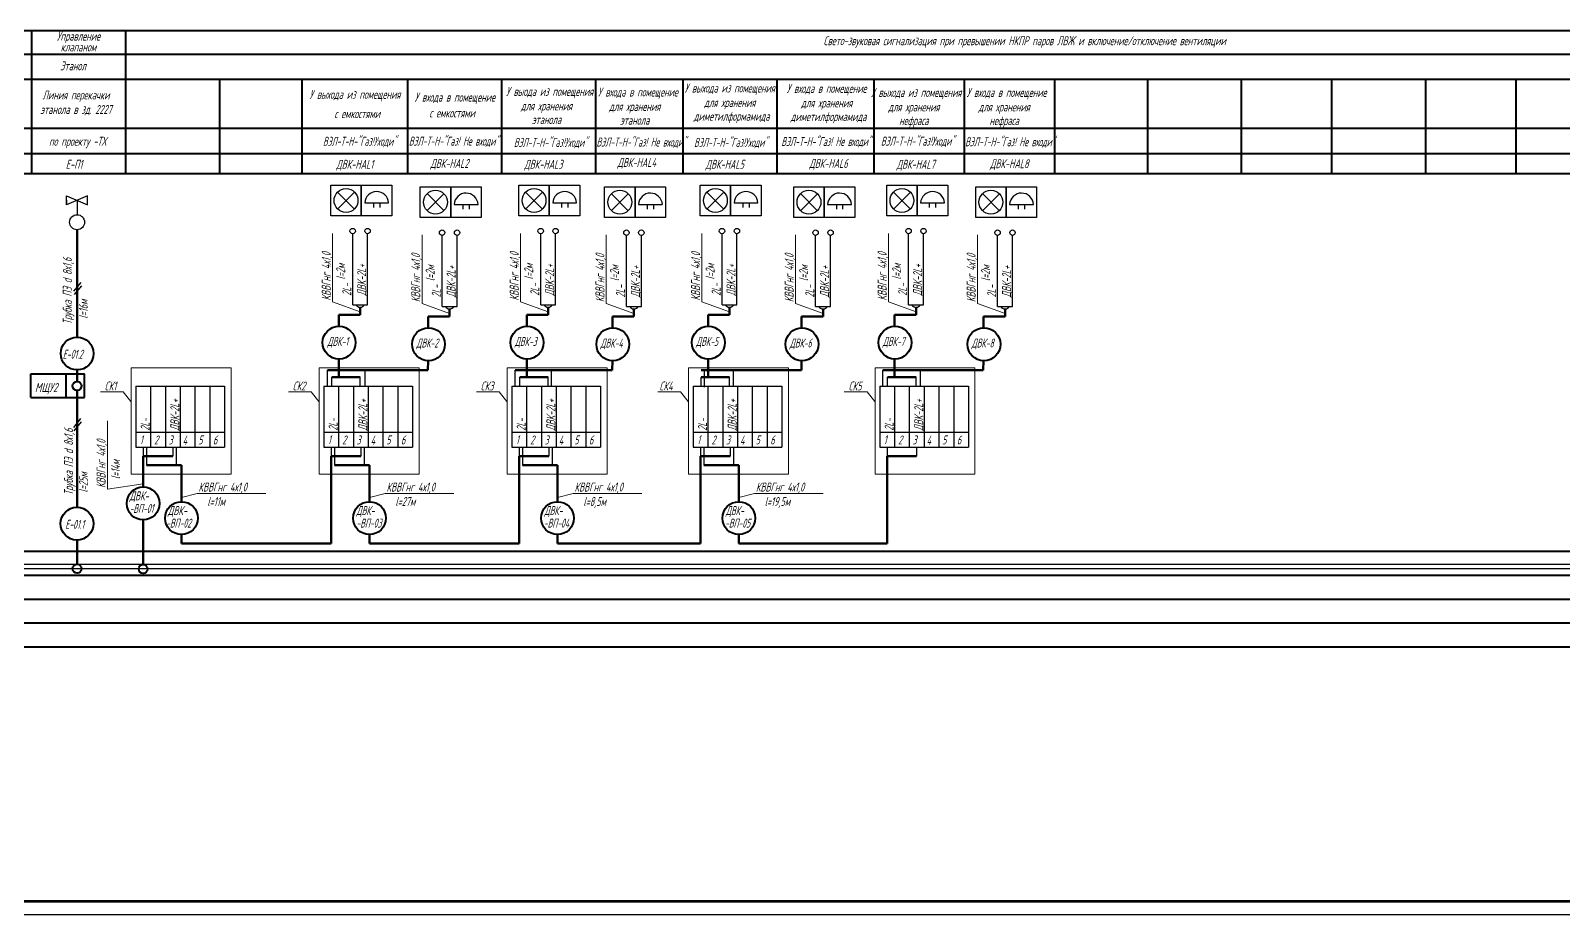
# Model space of a CAD drawing. Header units: millimetres. Extents: x -338 to 6826, y -8218 to 3153.
# Drawn here: x 2325 to 2838, y -3513 to -3218 of the extents above; entities that cross this region are included whole.
import ezdxf
from ezdxf.enums import TextEntityAlignment as Align

# ---------------------------------------------------------------- set-up
doc = ezdxf.new("R2010")
doc.units = ezdxf.units.MM
doc.layers.get('Defpoints').update_dxf_attribs({"color": 251})
for name, color, linetype, lineweight in [('text', 41, 'Continuous', 20), ('Арматура', 1, 'Continuous', 25), ('Выноска', 137, 'Continuous', 20), ('Пн.кабель', 4, 'Continuous', 50), ('Рамка тонкая', 5, 'Continuous', 25), ('Связи', 95, 'Continuous', 25), ('Таблица', 253, 'Continuous', 40), ('Текст_КИП', 2, 'Continuous', 25), ('Толст.рамка', 7, 'Continuous', 60), ('Щиты_пульты', 5, 'Continuous', 40), ('Эл.кабель', 2, 'Continuous', 50)]:
    doc.layers.add(name, color=color, linetype=linetype, lineweight=lineweight)
doc.layers.add('ТЕКСТ', color=2, linetype='Continuous')
doc.styles.add('Simplex', font='simplex.shx', dxfattribs={"width": 0.7, "oblique": 15})

msp = doc.modelspace()

# ---------------------------------------------------------------- linework, layer by layer
for p, q in [((2339.23, -3304.83), (2341.65, -3301.85)), ((2339.42, -3305.94), (2341.84, -3302.96)), ((2424.17, -3336.64), (2424.17, -3331.28)), ((2425.55, -3336.64), (2425.55, -3333.59)), ((2435.08, -3336.64), (2435.08, -3333.59)), ((2436.71, -3336.64), (2436.71, -3331.28)), ((2487.01, -3336.64), (2487.01, -3331.28)), ((2488.5, -3336.64), (2488.5, -3333.59)), ((2498.03, -3336.64), (2498.03, -3333.59)), ((2499.19, -3336.64), (2499.19, -3331.28)), ((2549.21, -3336.64), (2549.21, -3333.59)), ((2550.38, -3336.88), (2550.38, -3331.51)), ((2558.75, -3336.64), (2558.75, -3333.59)), ((2560.03, -3336.72), (2560.03, -3331.36)), ((2610.13, -3336.64), (2610.13, -3331.28)), ((2611.68, -3336.64), (2611.68, -3333.59)), ((2621.21, -3336.64), (2621.21, -3333.59)), ((2622.67, -3336.64), (2622.67, -3331.28)), ((2359.97, -3336.64), (2389.68, -3336.64)), ((2359.97, -3336.64), (2359.97, -3357.03)), ((2364.91, -3336.64), (2364.91, -3357.03)), ((2369.87, -3336.64), (2369.87, -3357.03)), ((2374.82, -3336.64), (2374.82, -3357.03)), ((2379.77, -3336.64), (2379.77, -3357.03)), ((2384.72, -3336.64), (2384.72, -3357.03)), ((2389.68, -3336.64), (2389.68, -3357.03)), ((2422.92, -3336.64), (2452.62, -3336.64)), ((2422.92, -3336.64), (2422.92, -3357.03)), ((2427.86, -3336.64), (2427.86, -3357.03)), ((2432.82, -3336.64), (2432.82, -3357.03)), ((2437.77, -3336.64), (2437.77, -3357.03)), ((2442.72, -3336.64), (2442.72, -3357.03)), ((2447.67, -3336.64), (2447.67, -3357.03)), ((2452.62, -3336.64), (2452.62, -3357.03)), ((2485.87, -3336.64), (2515.57, -3336.64)), ((2485.87, -3336.64), (2485.87, -3357.03)), ((2490.81, -3336.64), (2490.81, -3357.03)), ((2495.77, -3336.64), (2495.77, -3357.03)), ((2500.72, -3336.64), (2500.72, -3357.03)), ((2505.67, -3336.64), (2505.67, -3357.03)), ((2510.62, -3336.64), (2510.62, -3357.03)), ((2515.57, -3336.64), (2515.57, -3357.03)), ((2546.58, -3336.64), (2576.29, -3336.64)), ((2546.58, -3336.64), (2546.58, -3357.03)), ((2551.52, -3336.64), (2551.52, -3357.03)), ((2556.48, -3336.64), (2556.48, -3357.03)), ((2561.43, -3336.64), (2561.43, -3357.03)), ((2566.38, -3336.64), (2566.38, -3357.03)), ((2571.33, -3336.64), (2571.33, -3357.03)), ((2576.29, -3336.64), (2576.29, -3357.03)), ((2609.04, -3336.64), (2638.75, -3336.64)), ((2609.04, -3336.64), (2609.04, -3357.03)), ((2613.99, -3336.64), (2613.99, -3357.03)), ((2618.94, -3336.64), (2618.94, -3357.03)), ((2623.89, -3336.64), (2623.89, -3357.03)), ((2628.85, -3336.64), (2628.85, -3357.03)), ((2633.8, -3336.64), (2633.8, -3357.03)), ((2638.75, -3336.64), (2638.75, -3357.03)), ((2339.17, -3350.45), (2341.59, -3347.47)), ((2339.35, -3351.56), (2341.77, -3348.58)), ((2359.97, -3351.96), (2389.68, -3351.96)), ((2422.92, -3351.96), (2452.62, -3351.96)), ((2485.87, -3351.96), (2515.57, -3351.96)), ((2546.58, -3351.96), (2576.29, -3351.96)), ((2609.04, -3351.96), (2638.75, -3351.96)), ((2359.97, -3357.03), (2389.68, -3357.03)), ((2362.42, -3357.03), (2362.42, -3360.04)), ((2363.55, -3357.03), (2363.55, -3363.03)), ((2372.32, -3357.03), (2372.32, -3360.04)), ((2373.5, -3357.03), (2373.5, -3363.06)), ((2422.92, -3357.03), (2452.62, -3357.03)), ((2425.37, -3357.03), (2425.37, -3360.04)), ((2426.5, -3357.03), (2426.5, -3363.03)), ((2435.27, -3357.03), (2435.27, -3360.04)), ((2436.45, -3357.03), (2436.45, -3363.06)), ((2485.87, -3357.03), (2515.57, -3357.03)), ((2488.32, -3357.03), (2488.32, -3360.04)), ((2489.45, -3357.03), (2489.45, -3363.03)), ((2498.22, -3357.03), (2498.22, -3360.04)), ((2499.4, -3357.03), (2499.4, -3363.06)), ((2546.58, -3357.03), (2576.29, -3357.03)), ((2549.03, -3357.03), (2549.03, -3360.04)), ((2550.16, -3357.03), (2550.16, -3363.03)), ((2558.93, -3357.03), (2558.93, -3360.04)), ((2560.11, -3357.03), (2560.11, -3363.06)), ((2609.04, -3357.03), (2638.75, -3357.03)), ((2611.5, -3357.03), (2611.5, -3360.04)), ((2621.39, -3357.03), (2621.4, -3360.04))]:
    msp.add_line(p, q)
at = {"layer": 'Defpoints'}
for p, q in [((2095.95, -3396.17), (3497.35, -3396.17)), ((2095.95, -3397.67), (3497.35, -3397.67))]:
    msp.add_line(p, q, dxfattribs=at)
at = {"layer": 'Арматура'}
for p, q in [((2336.81, -3275.84), (2336.81, -3272.84)), ((2343.81, -3272.84), (2336.81, -3275.84)), ((2336.81, -3272.84), (2343.81, -3275.84)), ((2343.81, -3275.84), (2343.81, -3272.84)), ((2336.81, -3274.34), (2336.81, -3275.84)), ((2340.31, -3274.34), (2340.31, -3279.2))]:
    msp.add_line(p, q, dxfattribs=at)
msp.add_circle((2340.31, -3281.7), 2.5, dxfattribs=at)
at = {"layer": 'Выноска'}
for p, q in [((2425.85, -3285.43), (2425.85, -3308.36)), ((2455.8, -3285.98), (2455.8, -3308.91)), ((2488.79, -3285.43), (2488.79, -3308.36)), ((2517.5, -3285.98), (2517.5, -3308.91)), ((2549.51, -3285.43), (2549.51, -3308.36)), ((2580.84, -3285.98), (2580.84, -3308.91)), ((2611.97, -3285.43), (2611.97, -3308.36)), ((2641.77, -3285.98), (2641.77, -3308.91)), ((2435.08, -3311.71), (2425.85, -3308.36)), ((2465.03, -3312.26), (2455.8, -3308.91)), ((2498.03, -3311.71), (2488.79, -3308.36)), ((2526.73, -3312.26), (2517.5, -3308.91)), ((2558.74, -3311.71), (2549.51, -3308.36)), ((2590.08, -3312.26), (2580.84, -3308.91)), ((2621.21, -3311.71), (2611.97, -3308.36)), ((2651, -3312.26), (2641.77, -3308.91)), ((2358.43, -3366.03), (2358.43, -3330.42)), ((2358.43, -3330.42), (2391.84, -3330.42)), ((2391.84, -3366.03), (2391.84, -3330.42)), ((2421.38, -3366.03), (2421.38, -3330.42)), ((2421.38, -3330.42), (2454.79, -3330.42)), ((2454.79, -3366.03), (2454.79, -3330.42)), ((2484.33, -3366.03), (2484.33, -3330.42)), ((2484.33, -3330.42), (2517.74, -3330.42)), ((2517.74, -3366.03), (2517.74, -3330.42)), ((2545.04, -3366.03), (2545.04, -3330.42)), ((2545.04, -3330.42), (2578.45, -3330.42)), ((2578.45, -3366.03), (2578.45, -3330.42)), ((2607.51, -3366.03), (2607.51, -3330.42)), ((2607.51, -3330.42), (2640.91, -3330.42)), ((2640.91, -3366.03), (2640.91, -3330.42)), ((2348.09, -3338.44), (2355.71, -3338.44)), ((2358.27, -3341.72), (2355.71, -3338.44)), ((2411.04, -3338.44), (2418.66, -3338.44)), ((2421.22, -3341.72), (2418.66, -3338.44)), ((2473.99, -3338.44), (2481.61, -3338.44)), ((2484.17, -3341.72), (2481.61, -3338.44)), ((2534.7, -3338.44), (2542.32, -3338.44)), ((2544.88, -3341.72), (2542.32, -3338.44)), ((2597.17, -3338.44), (2604.78, -3338.44)), ((2607.35, -3341.72), (2604.78, -3338.44)), ((2350.46, -3348.17), (2350.46, -3371.1)), ((2391.84, -3366.03), (2358.43, -3366.03)), ((2454.79, -3366.03), (2421.38, -3366.03)), ((2517.74, -3366.03), (2484.33, -3366.03)), ((2578.45, -3366.03), (2545.04, -3366.03)), ((2640.91, -3366.03), (2607.51, -3366.03)), ((2350.46, -3371.1), (2362.42, -3369.33)), ((2380.52, -3372.49), (2375.25, -3373.84)), ((2403.45, -3372.49), (2380.52, -3372.49)), ((2443.47, -3372.49), (2438.2, -3373.84)), ((2466.4, -3372.49), (2443.47, -3372.49)), ((2506.42, -3372.49), (2501.15, -3373.84)), ((2529.35, -3372.49), (2506.42, -3372.49)), ((2567.14, -3372.49), (2561.86, -3373.84)), ((2590.06, -3372.49), (2567.14, -3372.49))]:
    msp.add_line(p, q, dxfattribs=at)
at = {"layer": 'Пн.кабель'}
for p, q in [((2340.31, -3284.2), (2340.31, -3320.18)), ((2340.31, -3331.18), (2340.31, -3335.01)), ((2340.31, -3338.01), (2340.31, -3373.07)), ((2340.31, -3373.07), (2340.31, -3377.12)), ((2340.31, -3388.12), (2340.31, -3396.17))]:
    msp.add_line(p, q, dxfattribs=at)
at = {"layer": 'Пн.кабель', "lineweight": 40}
for centre in [(2340.31, -3325.68), (2340.26, -3382.62)]:
    msp.add_circle(centre, 5.5, dxfattribs=at)
at = {"layer": 'Рамка тонкая'}
msp.add_line((2036.94, -3513.42), (3718.94, -3513.42), dxfattribs=at)
at = {"layer": 'Связи', "color": 7}
for p, q in [((2425.25, -3274.44), (2425.25, -3269.34)), ((2425.25, -3269.34), (2435.46, -3269.34)), ((2427.47, -3277.32), (2433.18, -3271.61)), ((2433.2, -3277.29), (2427.5, -3271.59)), ((2435.46, -3269.34), (2435.46, -3279.55)), ((2435.46, -3279.55), (2435.46, -3269.34)), ((2435.46, -3269.34), (2445.66, -3269.34)), ((2445.66, -3269.34), (2445.66, -3279.55)), ((2455.2, -3274.99), (2455.2, -3269.88)), ((2455.2, -3269.88), (2465.41, -3269.88)), ((2457.43, -3277.87), (2463.13, -3272.16)), ((2463.16, -3277.84), (2457.46, -3272.14)), ((2465.41, -3269.88), (2465.41, -3280.09)), ((2465.41, -3280.09), (2465.41, -3269.88)), ((2465.41, -3269.88), (2475.62, -3269.88)), ((2475.62, -3269.88), (2475.62, -3280.09)), ((2488.2, -3274.44), (2488.2, -3269.34)), ((2488.2, -3269.34), (2498.41, -3269.34)), ((2490.42, -3277.32), (2496.13, -3271.61)), ((2496.15, -3277.29), (2490.45, -3271.59)), ((2498.41, -3269.34), (2498.41, -3279.55)), ((2498.41, -3279.55), (2498.41, -3269.34)), ((2498.41, -3269.34), (2508.61, -3269.34)), ((2508.61, -3269.34), (2508.61, -3279.55)), ((2516.9, -3274.99), (2516.9, -3269.88)), ((2516.9, -3269.88), (2527.11, -3269.88)), ((2519.13, -3277.87), (2524.84, -3272.16)), ((2524.86, -3277.84), (2519.16, -3272.14)), ((2527.11, -3269.88), (2527.11, -3280.09)), ((2527.11, -3280.09), (2527.11, -3269.88)), ((2527.11, -3269.88), (2537.32, -3269.88)), ((2537.32, -3269.88), (2537.32, -3280.09)), ((2548.91, -3274.44), (2548.91, -3269.34)), ((2548.91, -3269.34), (2559.12, -3269.34)), ((2551.14, -3277.32), (2556.84, -3271.61)), ((2556.87, -3277.29), (2551.16, -3271.59)), ((2559.12, -3269.34), (2559.12, -3279.55)), ((2559.12, -3279.55), (2559.12, -3269.34)), ((2559.12, -3269.34), (2569.32, -3269.34)), ((2569.32, -3269.34), (2569.32, -3279.55)), ((2580.25, -3274.99), (2580.25, -3269.88)), ((2580.25, -3269.88), (2590.45, -3269.88)), ((2582.47, -3277.87), (2588.18, -3272.16)), ((2588.2, -3277.84), (2582.5, -3272.14)), ((2590.45, -3269.88), (2590.45, -3280.09)), ((2590.45, -3280.09), (2590.45, -3269.88)), ((2590.45, -3269.88), (2600.66, -3269.88)), ((2600.66, -3269.88), (2600.66, -3280.09)), ((2611.38, -3274.44), (2611.38, -3269.34)), ((2611.38, -3269.34), (2621.58, -3269.34)), ((2613.6, -3277.32), (2619.31, -3271.61)), ((2619.33, -3277.29), (2613.63, -3271.59)), ((2621.58, -3269.34), (2621.58, -3279.54)), ((2621.58, -3279.54), (2621.58, -3269.34)), ((2621.58, -3269.34), (2631.79, -3269.34)), ((2631.79, -3269.34), (2631.79, -3279.54)), ((2641.17, -3274.99), (2641.17, -3269.88)), ((2641.17, -3269.88), (2651.38, -3269.88)), ((2643.4, -3277.87), (2649.1, -3272.16)), ((2649.12, -3277.84), (2643.42, -3272.14)), ((2651.38, -3269.88), (2651.38, -3280.09)), ((2651.38, -3280.09), (2651.38, -3269.88)), ((2651.38, -3269.88), (2661.58, -3269.88)), ((2661.58, -3269.88), (2661.58, -3280.09)), ((2425.25, -3279.55), (2425.25, -3274.44)), ((2436.6, -3275.22), (2444.6, -3275.22)), ((2439.52, -3275.21), (2439.52, -3276.75)), ((2441.61, -3275.21), (2441.61, -3276.75)), ((2455.2, -3280.09), (2455.2, -3274.99)), ((2466.55, -3275.76), (2474.55, -3275.76)), ((2469.47, -3275.76), (2469.47, -3277.3)), ((2471.57, -3275.76), (2471.57, -3277.3)), ((2488.2, -3279.55), (2488.2, -3274.44)), ((2499.55, -3275.22), (2507.55, -3275.22)), ((2502.47, -3275.21), (2502.47, -3276.75)), ((2504.56, -3275.21), (2504.56, -3276.75)), ((2516.9, -3280.09), (2516.9, -3274.99)), ((2528.25, -3275.76), (2536.25, -3275.76)), ((2531.17, -3275.76), (2531.17, -3277.3)), ((2533.27, -3275.76), (2533.27, -3277.3)), ((2548.91, -3279.55), (2548.91, -3274.44)), ((2560.26, -3275.22), (2568.26, -3275.22)), ((2563.18, -3275.21), (2563.18, -3276.75)), ((2565.28, -3275.21), (2565.28, -3276.75)), ((2580.25, -3280.09), (2580.25, -3274.99)), ((2591.6, -3275.76), (2599.59, -3275.76)), ((2594.51, -3275.76), (2594.51, -3277.3)), ((2596.61, -3275.76), (2596.61, -3277.3)), ((2611.38, -3279.54), (2611.38, -3274.44)), ((2622.73, -3275.22), (2630.72, -3275.22)), ((2625.64, -3275.21), (2625.64, -3276.75)), ((2627.74, -3275.21), (2627.74, -3276.75)), ((2641.17, -3280.09), (2641.17, -3274.99)), ((2652.52, -3275.76), (2660.52, -3275.76)), ((2655.44, -3275.76), (2655.44, -3277.3)), ((2657.54, -3275.76), (2657.54, -3277.3)), ((2435.46, -3279.55), (2425.25, -3279.55)), ((2445.66, -3279.55), (2435.46, -3279.55)), ((2465.41, -3280.09), (2455.2, -3280.09)), ((2475.62, -3280.09), (2465.41, -3280.09)), ((2498.41, -3279.55), (2488.2, -3279.55)), ((2508.61, -3279.55), (2498.41, -3279.55)), ((2527.11, -3280.09), (2516.9, -3280.09)), ((2537.32, -3280.09), (2527.11, -3280.09)), ((2559.12, -3279.55), (2548.91, -3279.55)), ((2569.32, -3279.55), (2559.12, -3279.55)), ((2590.45, -3280.09), (2580.25, -3280.09)), ((2600.66, -3280.09), (2590.45, -3280.09)), ((2621.58, -3279.54), (2611.38, -3279.54)), ((2631.79, -3279.54), (2621.58, -3279.54)), ((2651.38, -3280.09), (2641.17, -3280.09)), ((2661.58, -3280.09), (2651.38, -3280.09)), ((2432.57, -3309.35), (2432.57, -3285.56)), ((2437.57, -3309.35), (2437.57, -3285.56)), ((2462.52, -3309.89), (2462.52, -3286.1)), ((2467.52, -3309.89), (2467.52, -3286.1)), ((2495.52, -3309.35), (2495.52, -3285.56)), ((2500.52, -3309.35), (2500.52, -3285.56)), ((2524.22, -3309.89), (2524.22, -3286.1)), ((2529.22, -3309.89), (2529.22, -3286.1)), ((2556.23, -3309.35), (2556.23, -3285.56)), ((2561.23, -3309.35), (2561.23, -3285.56)), ((2587.57, -3309.89), (2587.57, -3286.1)), ((2592.57, -3309.89), (2592.57, -3286.1)), ((2618.7, -3309.35), (2618.7, -3285.56)), ((2623.7, -3309.35), (2623.7, -3285.56)), ((2648.49, -3309.89), (2648.49, -3286.1)), ((2653.49, -3309.89), (2653.49, -3286.1)), ((2432.57, -3309.35), (2437.57, -3309.35)), ((2462.52, -3309.89), (2467.52, -3309.89)), ((2495.52, -3309.35), (2500.52, -3309.35)), ((2524.22, -3309.89), (2529.22, -3309.89)), ((2556.23, -3309.35), (2561.23, -3309.35)), ((2587.57, -3309.89), (2592.57, -3309.89)), ((2618.7, -3309.35), (2623.7, -3309.35)), ((2648.49, -3309.89), (2653.49, -3309.89))]:
    msp.add_line(p, q, dxfattribs=at)
for centre, radius in [((2430.35, -3274.44), 4), ((2460.31, -3274.99), 4), ((2493.3, -3274.44), 4), ((2522.01, -3274.99), 4), ((2554.01, -3274.44), 4), ((2585.35, -3274.99), 4), ((2616.48, -3274.44), 4), ((2646.27, -3274.99), 4), ((2432.57, -3284.66), 0.9), ((2437.57, -3284.66), 0.9), ((2495.52, -3284.66), 0.9), ((2500.52, -3284.66), 0.9), ((2556.23, -3284.66), 0.9), ((2561.23, -3284.66), 0.9), ((2618.7, -3284.66), 0.9), ((2623.7, -3284.66), 0.9), ((2462.52, -3285.2), 0.9), ((2467.52, -3285.2), 0.9), ((2524.22, -3285.2), 0.9), ((2529.22, -3285.2), 0.9), ((2587.57, -3285.2), 0.9), ((2592.57, -3285.2), 0.9), ((2648.49, -3285.2), 0.9), ((2653.49, -3285.2), 0.9)]:
    msp.add_circle(centre, radius, dxfattribs=at)
for centre, radius, start, end in [((2440.6, -3275.43), 4.01, 2.9864, 176.9342), ((2470.56, -3275.97), 4.01, 2.9864, 176.9342), ((2503.55, -3275.43), 4.01, 2.9864, 176.9342), ((2532.26, -3275.97), 4.01, 2.9864, 176.9342), ((2564.26, -3275.43), 4.01, 2.9864, 176.9342), ((2595.6, -3275.97), 4.01, 2.9864, 176.9342), ((2626.73, -3275.43), 4.01, 2.9864, 176.9342), ((2656.52, -3275.97), 4.01, 2.9864, 176.9342), ((2435.08, -3308.57), 1.62, 208.8228, 331.1772), ((2465.03, -3309.11), 1.62, 208.8228, 331.1772), ((2498.03, -3308.57), 1.62, 208.8228, 331.1772), ((2526.73, -3309.11), 1.62, 208.8228, 331.1772), ((2558.74, -3308.57), 1.62, 208.8228, 331.1772), ((2590.08, -3309.11), 1.62, 208.8228, 331.1772), ((2621.21, -3308.57), 1.62, 208.8228, 331.1772), ((2651, -3309.11), 1.62, 208.8228, 331.1772)]:
    msp.add_arc(centre, radius, start, end, dxfattribs=at)
at = {"layer": 'Таблица'}
for p, q in [((2111.39, -3217.57), (3004.08, -3217.57)), ((2325.15, -3233.86), (2325.15, -3217.57)), ((2356.62, -3233.86), (2356.62, -3217.57)), ((2111.39, -3225.47), (3004.08, -3225.47)), ((2111.39, -3233.86), (3004.08, -3233.86)), ((2325.15, -3265.45), (2325.15, -3233.86)), ((2356.62, -3265.45), (2356.62, -3233.86)), ((2388.1, -3265.45), (2388.1, -3233.86)), ((2415.7, -3265.62), (2415.7, -3234.03)), ((2451.04, -3265.45), (2451.04, -3233.86)), ((2482.52, -3265.45), (2482.52, -3233.86)), ((2513.99, -3265.45), (2513.99, -3233.86)), ((2513.99, -3265.45), (2513.99, -3233.86)), ((2543.23, -3265.45), (2543.23, -3233.86)), ((2574.71, -3265.45), (2574.71, -3233.86)), ((2607.19, -3265.45), (2607.19, -3233.86)), ((2607.19, -3265.45), (2607.19, -3233.86)), ((2637.44, -3265.45), (2637.44, -3233.86)), ((2667.68, -3265.45), (2667.68, -3233.86)), ((2667.68, -3265.45), (2667.68, -3233.86)), ((2667.68, -3265.45), (2667.68, -3233.86)), ((2698.77, -3265.45), (2698.77, -3233.86)), ((2730.15, -3265.45), (2730.15, -3233.86)), ((2760.39, -3265.45), (2760.39, -3233.86)), ((2791.88, -3265.46), (2791.88, -3233.86)), ((2822.13, -3265.46), (2822.13, -3233.86)), ((2111.39, -3250.19), (3004.08, -3250.19)), ((2111.39, -3258.71), (3004.08, -3258.71)), ((2111.39, -3265.45), (3004.08, -3265.45))]:
    msp.add_line(p, q, dxfattribs=at)
for centre in [(2340.31, -3336.51), (2340.31, -3397.67), (2362.42, -3397.79)]:
    msp.add_circle(centre, 1.5, dxfattribs=at)
at = {"layer": 'Толст.рамка', "ltscale": 5}
msp.add_line((3713.94, -3509.17), (2056.94, -3509.17), dxfattribs=at)
at = {"layer": 'Щиты_пульты'}
for p, q in [((2324.81, -3332.47), (2342.77, -3332.47)), ((2324.81, -3340.42), (2324.81, -3332.47)), ((2336.63, -3340.42), (2336.63, -3332.47)), ((2342.77, -3340.42), (2342.77, -3332.47)), ((2324.81, -3340.42), (2342.77, -3340.42)), ((2065.25, -3391.87), (3497.35, -3391.87)), ((2065.25, -3399.87), (3497.35, -3399.87)), ((2065.25, -3407.87), (3497.35, -3407.87)), ((2065.25, -3415.87), (3497.35, -3415.87)), ((2065.25, -3423.87), (3497.35, -3423.87))]:
    msp.add_line(p, q, dxfattribs=at)
at = {"layer": 'Эл.кабель'}
for p, q in [((2427.91, -3316.52), (2427.91, -3312.73)), ((2427.91, -3312.73), (2435.08, -3312.73)), ((2435.08, -3310.19), (2435.08, -3312.73)), ((2457.86, -3317.07), (2457.86, -3313.28)), ((2457.86, -3313.28), (2465.03, -3313.28)), ((2465.03, -3310.73), (2465.03, -3313.28)), ((2490.85, -3316.52), (2490.85, -3312.73)), ((2490.85, -3312.73), (2498.03, -3312.73)), ((2498.03, -3310.19), (2498.03, -3312.73)), ((2519.56, -3317.07), (2519.56, -3313.28)), ((2519.56, -3313.28), (2526.73, -3313.28)), ((2526.73, -3310.73), (2526.73, -3313.28)), ((2551.57, -3316.52), (2551.57, -3312.73)), ((2551.57, -3312.73), (2558.74, -3312.73)), ((2558.74, -3310.19), (2558.74, -3312.73)), ((2582.9, -3317.07), (2582.9, -3313.28)), ((2582.9, -3313.28), (2590.08, -3313.28)), ((2590.08, -3310.73), (2590.08, -3313.28)), ((2614.03, -3316.52), (2614.03, -3312.73)), ((2614.03, -3312.73), (2621.21, -3312.73)), ((2621.21, -3310.19), (2621.21, -3312.73)), ((2643.83, -3317.07), (2643.83, -3313.28)), ((2643.83, -3313.28), (2651, -3313.28)), ((2651, -3310.73), (2651, -3313.28)), ((2427.91, -3333.59), (2427.91, -3327.52)), ((2457.74, -3331.28), (2457.86, -3328.07)), ((2490.85, -3333.59), (2490.85, -3327.52)), ((2519.44, -3331.28), (2519.56, -3328.07)), ((2551.57, -3333.59), (2551.57, -3327.52)), ((2582.79, -3331.28), (2582.9, -3328.07)), ((2614.03, -3333.59), (2614.03, -3327.52)), ((2643.71, -3331.28), (2643.83, -3328.07)), ((2457.74, -3331.28), (2424.17, -3331.28)), ((2435.08, -3333.59), (2425.55, -3333.59)), ((2519.44, -3331.28), (2487.01, -3331.28)), ((2498.03, -3333.59), (2488.5, -3333.59)), ((2582.79, -3331.28), (2549.21, -3331.28)), ((2558.75, -3333.59), (2549.21, -3333.59)), ((2643.71, -3331.28), (2610.13, -3331.28)), ((2621.21, -3333.59), (2611.68, -3333.59)), ((2362.42, -3370.28), (2362.42, -3360.04)), ((2362.42, -3360.04), (2372.32, -3360.04)), ((2425.37, -3360.04), (2425.37, -3389.28)), ((2425.37, -3360.04), (2435.27, -3360.04)), ((2488.32, -3360.04), (2488.32, -3389.28)), ((2488.32, -3360.04), (2498.22, -3360.04)), ((2549.03, -3360.04), (2549.03, -3389.28)), ((2549.03, -3360.04), (2558.93, -3360.04)), ((2611.5, -3360.04), (2611.5, -3389.28)), ((2611.5, -3360.04), (2621.4, -3360.04)), ((2375.25, -3363.06), (2363.55, -3363.06)), ((2375.25, -3375.27), (2375.25, -3363.06)), ((2438.2, -3363.06), (2426.5, -3363.06)), ((2438.2, -3375.27), (2438.2, -3363.06)), ((2501.15, -3363.06), (2489.45, -3363.06)), ((2501.15, -3375.27), (2501.15, -3363.06)), ((2561.86, -3363.06), (2550.16, -3363.06)), ((2561.86, -3375.27), (2561.86, -3363.06)), ((2362.42, -3381.34), (2362.42, -3396.17)), ((2375.25, -3386.27), (2375.25, -3389.28)), ((2438.2, -3386.27), (2438.2, -3389.28)), ((2501.15, -3386.27), (2501.15, -3389.28)), ((2561.86, -3386.27), (2561.86, -3389.28)), ((2375.25, -3389.28), (2425.37, -3389.28)), ((2438.2, -3389.28), (2488.32, -3389.28)), ((2501.15, -3389.28), (2549.03, -3389.28)), ((2561.86, -3389.28), (2611.5, -3389.28))]:
    msp.add_line(p, q, dxfattribs=at)
at = {"layer": 'Эл.кабель', "lineweight": 40}
for centre in [(2428.01, -3322.02), (2457.96, -3322.57), (2490.96, -3322.02), (2519.66, -3322.57), (2551.67, -3322.02), (2583.01, -3322.57), (2614.14, -3322.02), (2643.93, -3322.57), (2362.42, -3375.84), (2375.25, -3380.77), (2438.2, -3380.77), (2501.15, -3380.77), (2561.86, -3380.77)]:
    msp.add_circle(centre, 5.5, dxfattribs=at)

# ---------------------------------------------------------------- texts
at = {"style": 'Simplex', "oblique": 15, "width": 0.6}
for p in [(2425.22, -3307.94), (2455.17, -3308.48), (2488.16, -3307.94), (2516.87, -3308.48), (2548.88, -3307.94), (2580.21, -3308.48), (2611.34, -3307.94), (2641.14, -3308.48), (2349.83, -3370.68)]:
    msp.add_text('КВВГнг 4х1,0', height=3, rotation=90, dxfattribs=at).set_placement(p)
at = {"color": 3, "style": 'Simplex', "oblique": 15, "width": 0.6}
for s, p in [('l=2м', (2430.06, -3300.9)), ('l=2м', (2460.01, -3301.44)), ('l=2м', (2493.01, -3300.9)), ('l=2м', (2521.71, -3301.44)), ('l=2м', (2553.72, -3300.9)), ('l=2м', (2585.05, -3301.44)), ('l=2м', (2616.18, -3300.9)), ('l=2м', (2645.98, -3301.44)), ('l=14м', (2354.67, -3367.73))]:
    msp.add_text(s, height=3, rotation=90, dxfattribs=at).set_placement(p)
at = {"lineweight": -3, "style": 'Simplex', "oblique": 15, "width": 0.6}
for s, p in [('ДВК-2L+', (2437.08, -3306.34)), ('ДВК-2L+', (2467.04, -3306.88)), ('ДВК-2L+', (2500.03, -3306.34)), ('ДВК-2L+', (2528.74, -3306.88)), ('ДВК-2L+', (2560.74, -3306.34)), ('ДВК-2L+', (2592.08, -3306.88)), ('ДВК-2L+', (2623.21, -3306.34)), ('ДВК-2L+', (2653, -3306.88)), ('2L-', (2432.09, -3306.34)), ('2L-', (2462.05, -3306.88)), ('2L-', (2495.04, -3306.34)), ('2L-', (2523.75, -3306.88)), ('2L-', (2555.75, -3306.34)), ('2L-', (2587.09, -3306.88)), ('2L-', (2618.22, -3306.34)), ('2L-', (2648.01, -3306.88)), ('ДВК-2L+', (2374.53, -3351.54)), ('ДВК-2L+', (2437.48, -3351.54)), ('ДВК-2L+', (2500.43, -3351.54)), ('ДВК-2L+', (2561.14, -3351.54)), ('ДВК-2L+', (2623.6, -3351.54)), ('2L-', (2364.58, -3351.54)), ('2L-', (2427.53, -3351.54)), ('2L-', (2490.48, -3351.54)), ('2L-', (2551.19, -3351.54)), ('2L-', (2613.66, -3351.54))]:
    msp.add_text(s, height=3, rotation=90, dxfattribs=at).set_placement(p)
at = {"style": 'Simplex', "oblique": 15}
for s, width, p in [('ДВК-1', 0.5, (2427.58, -3321.92)), ('ДВК-3', 0.5, (2490.53, -3321.92)), ('ДВК-5', 0.5, (2551.24, -3321.92)), ('ДВК-7', 0.5, (2613.71, -3321.92)), ('ДВК-2', 0.5, (2457.53, -3322.46)), ('ДВК-4', 0.5, (2519.24, -3322.46)), ('ДВК-6', 0.5, (2582.58, -3322.46)), ('ДВК-8', 0.5, (2643.5, -3322.46)), ('ДВК-', 0.6, (2361.08, -3373.62)), ('-ВП-01', 0.5, (2361.85, -3377.52)), ('ДВК-', 0.6, (2373.91, -3378.55)), ('-ВП-02', 0.5, (2374.26, -3382.44)), ('ДВК-', 0.5, (2436.86, -3378.55)), ('-ВП-03', 0.5, (2438, -3382.44)), ('ДВК-', 0.5, (2499.81, -3378.55)), ('-ВП-04', 0.5, (2500.79, -3382.44)), ('ДВК-', 0.5, (2560.52, -3378.55)), ('-ВП-05', 0.5, (2561.44, -3382.44))]:
    msp.add_text(s, height=3, dxfattribs=dict(at, width=width)).set_placement(p, align=Align.MIDDLE)
for s, width, p in [('Е-01.2', 0.5, (2335.48, -3327.4)), ('КВВГнг 4х1,0', 0.6, (2380.95, -3371.86)), ('КВВГнг 4х1,0', 0.6, (2443.9, -3371.86)), ('КВВГнг 4х1,0', 0.6, (2506.85, -3371.86)), ('КВВГнг 4х1,0', 0.6, (2567.56, -3371.86)), ('Е-01.1', 0.5, (2336.31, -3384.34))]:
    msp.add_text(s, height=3, dxfattribs=dict(at, width=width)).set_placement(p)
at = {"color": 3, "style": 'Simplex', "oblique": 15, "width": 0.6}
for s, p in [('l=11м', (2383.9, -3376.7)), ('l=27м', (2446.85, -3376.7)), ('l=8,5м', (2509.8, -3376.7)), ('l=19,5м', (2570.51, -3376.7))]:
    msp.add_text(s, height=3, dxfattribs=at).set_placement(p)
at = {"layer": 'text', "color": 7, "style": 'Simplex', "oblique": 15, "width": 0.6}
for p in [(2338.53, -3315.94), (2338.96, -3373.09)]:
    msp.add_text('Трубка ПЭ d 8х1,6', height=3, rotation=90, dxfattribs=at).set_placement(p)
at = {"layer": 'text', "color": 3, "style": 'Simplex', "oblique": 15, "width": 0.6}
for s, p in [('l=16м', (2343.89, -3314)), ('l=25м', (2343.89, -3372.2))]:
    msp.add_text(s, height=3, rotation=90, dxfattribs=at).set_placement(p)
at = {"layer": 'ТЕКСТ', "style": 'Simplex', "oblique": 15, "width": 0.55}
for s, p in [('У выода из помещения ', (2499.15, -3239.42)), ('У входа в помещение ', (2528.69, -3239.62)), ('У выхода из помещения ', (2559.42, -3238.29)), ('У входа в помещение ', (2591.87, -3238.41))]:
    msp.add_text(s, height=3, dxfattribs=at).set_placement(p, align=Align.CENTER)
at = {"layer": 'ТЕКСТ', "style": 'Simplex', "oblique": 15, "width": 0.6}
for s, p in [('СК1', (2349.54, -3338.04)), ('СК2', (2412.49, -3338.04)), ('СК3', (2475.43, -3338.04)), ('СК4', (2535.28, -3338.04)), ('СК5', (2598.61, -3338.04)), ('1', (2361.3, -3355.99)), ('2', (2366.11, -3356.09)), ('3', (2370.93, -3356.09)), ('4', (2375.64, -3356.18)), ('5', (2380.83, -3356.09)), ('6', (2385.78, -3356.09)), ('1', (2424.25, -3355.99)), ('2', (2429.06, -3356.09)), ('3', (2433.87, -3356.09)), ('4', (2438.59, -3356.18)), ('5', (2443.78, -3356.09)), ('6', (2448.73, -3356.09)), ('1', (2487.2, -3355.99)), ('2', (2492.01, -3356.09)), ('3', (2496.82, -3356.09)), ('4', (2501.54, -3356.18)), ('5', (2506.73, -3356.09)), ('6', (2511.68, -3356.09)), ('1', (2547.91, -3355.99)), ('2', (2552.72, -3356.09)), ('3', (2557.54, -3356.09)), ('4', (2562.25, -3356.18)), ('5', (2567.44, -3356.09)), ('6', (2572.39, -3356.09)), ('1', (2610.37, -3355.99)), ('2', (2615.19, -3356.09)), ('3', (2620, -3356.09)), ('4', (2624.72, -3356.18)), ('5', (2629.9, -3356.09)), ('6', (2634.86, -3356.09))]:
    msp.add_text(s, height=3, dxfattribs=at).set_placement(p)
at = {"layer": 'Текст_КИП', "style": 'Simplex', "oblique": 15}
for s, width, p in [('Управление', 0.6, (2340.75, -3220.91)), ('клапаном', 0.6, (2340.75, -3224.54)), ('Cвето-звуковая сигнализация при превышении НКПР паров ЛВЖ и включение/отключение вентиляции ', 0.6, (2658.17, -3222.45)), ('Этанол', 0.6, (2338.95, -3230.86)), ('Линия перекачки', 0.6, (2339.93, -3240.61)), ('У выхода из помещения ', 0.6, (2433.95, -3240.4)), ('У выхода из помещения ', 0.55, (2621.88, -3239.76)), ('У входа в помещение ', 0.55, (2652.13, -3239.76)), ('этанола в зд. 2227', 0.6, (2339.93, -3245.47)), ('У входа в помещение ', 0.6, (2467.38, -3241.34)), ('для хранения', 0.6, (2497.45, -3244.28)), ('для хранения', 0.6, (2526.98, -3244.48)), ('для хранения', 0.6, (2558.81, -3243.15)), ('для хранения', 0.6, (2591.26, -3243.27)), ('для хранения', 0.6, (2620.45, -3244.62)), ('для хранения', 0.6, (2650.69, -3244.62)), ('с емкостями', 0.6, (2434.09, -3246.87)), ('с емкостями', 0.6, (2465.87, -3246.63)), ('этанола', 0.6, (2497.45, -3248.85)), ('этанола', 0.6, (2526.98, -3249.06)), (' диметилформамида', 0.6, (2558.81, -3247.73)), (' диметилформамида', 0.6, (2591.26, -3247.85)), ('нефраса', 0.6, (2620.45, -3249.19)), ('нефраса', 0.6, (2650.69, -3249.19)), ('по проекту -ТХ', 0.6, (2340.47, -3256.12)), ('ВЭЛ-Т-Н-"Газ!Уходи"', 0.5, (2434.9, -3256.12)), ('ВЭЛ-Т-Н-"Газ! Не входи"', 0.5, (2466.39, -3256.06)), ('ВЭЛ-Т-Н-"Газ!Уходи"', 0.5, (2498.84, -3256.48)), ('ВЭЛ-Т-Н-"Газ! Не входи"', 0.5, (2529.21, -3256.37)), ('ВЭЛ-Т-Н-"Газ!Уходи"', 0.5, (2559.17, -3256.47)), ('ВЭЛ-Т-Н-"Газ! Не входи"', 0.5, (2591.1, -3256.18)), ('ВЭЛ-Т-Н-"Газ!Уходи"', 0.5, (2621.74, -3256.06)), ('ВЭЛ-Т-Н-"Газ! Не входи"', 0.5, (2652.65, -3256.27))]:
    msp.add_text(s, height=3, dxfattribs=dict(at, width=width)).set_placement(p, align=Align.CENTER)
for s, width, p in [('Е-П1', 0.6, (2336.48, -3263.82)), ('ДВК-НАL1', 0.6, (2427.08, -3263.82)), ('ДВК-НАL2', 0.6, (2458.6, -3263.52)), ('ДВК-НАL3', 0.6, (2490.03, -3263.82)), ('ДВК-НАL4', 0.6, (2521.25, -3263.2)), ('ДВК-НАL5', 0.6, (2550.74, -3263.82)), ('ДВК-НАL6', 0.6, (2585.47, -3263.52)), ('ДВК-НАL7', 0.6, (2614.7, -3263.82)), ('ДВК-НАL8', 0.6, (2645.97, -3263.62)), ('МЩУ2', 0.7, (2326.18, -3338.55))]:
    msp.add_text(s, height=3, dxfattribs=dict(at, width=width)).set_placement(p)

doc.saveas('drawing.dxf')
